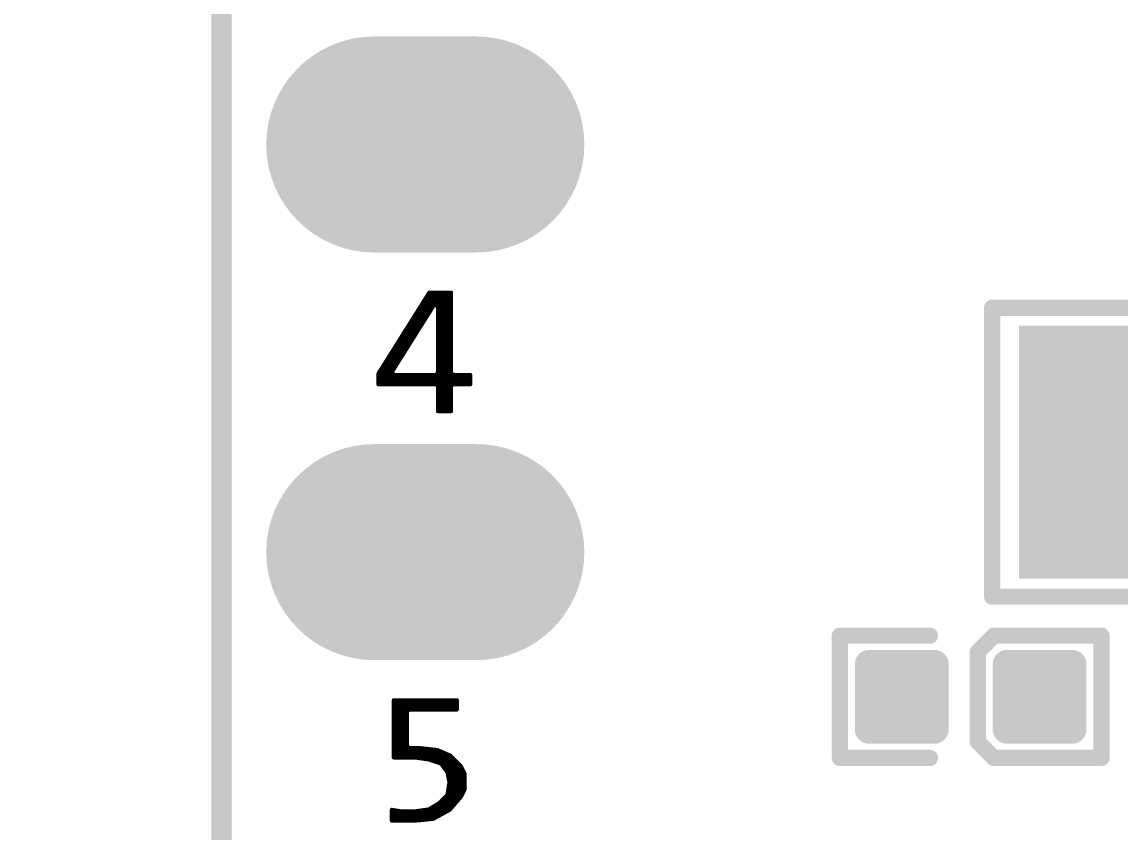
# Model space of a CAD drawing. Extents: x 17.3 to 58.6, y 21.7 to 91.7.
# Drawn here: x 24.16 to 31, y 57.64 to 62.69 of the extents above; entities that cross this region are included whole.
import ezdxf

# ---------------------------------------------------------------- set-up
doc = ezdxf.new("R2010")
doc.units = 0
doc.header["$MEASUREMENT"] = 0
doc.layers.get('0').update_dxf_attribs({"linetype": 'CONTINUOUS'})
doc.layers.add('SILKTOP_PHO', color=251, linetype='CONTINUOUS', true_color=0x636466)
doc.styles.get("Standard").update_dxf_attribs({"font": 'arial.ttf'})
doc.dimstyles.new('1', dxfattribs={"dimtxt": 1.5, "dimasz": 1.5, "dimexe": 0.18, "dimexo": 0, "dimgap": 0.5, "dimtad": 0, "dimtih": 1, "dimtoh": 1, "dimzin": 0, "dimdsep": 46, "dimtxsty": 'Standard', "dimcen": 0.09, "dimclrd": 7, "dimadec": 0, "dimazin": 0, "dimtfac": 1, "dimtofl": 0, "dimtmove": 2, "dimatfit": 3, "dimfxl": 1, "dimtolj": 1, "dimtzin": 0, "dimlwd": 15, "dimlwe": 15, "dimarcsym": 0})

# ---------------------------------------------------------------- blocks, each defined once
blk = doc.blocks.new('ROUND_191')
at = {"const_width": 0.0127}
blk.add_lwpolyline([(-0.00635, 0, 1), (0.00635, 0, 1)], format="xyb", close=True, dxfattribs=at)
blk = doc.blocks.new('ROUND_16')
at = {"const_width": 0.0508}
blk.add_lwpolyline([(-0.0254, 0, 1), (0.0254, 0, 1)], format="xyb", close=True, dxfattribs=at)
blk = doc.blocks.new('RECTANGLE_60')
blk.add_solid([(0.538098, 0.788162), (0.538098, -0.788162), (-0.538098, 0.788162), (-0.538098, -0.788162)])
blk = doc.blocks.new('OBLONG_47')
at = {"const_width": 1.3462}
blk.add_lwpolyline([(0.3175, 0), (-0.3175, 0)], dxfattribs=at)
at = {"const_width": 0.6731}
for points in [[(-0.65405, 0, 1), (0.01905, 0, 1)], [(-0.01905, 0, 1), (0.65405, 0, 1)]]:
    blk.add_lwpolyline(points, format="xyb", close=True, dxfattribs=at)
blk = doc.blocks.new('ROUND_42')
at = {"const_width": 0.0889}
blk.add_lwpolyline([(-0.04445, 0, 1), (0.04445, 0, 1)], format="xyb", close=True, dxfattribs=at)
blk = doc.blocks.new('*D78')
at = {"color": 0, "linetype": 'Continuous', "lineweight": 15, "transparency": 16777216}
for p, q in [((25.9001, 73.66), (19.7132, 73.66)), ((25.9001, 25.4), (19.7132, 25.4))]:
    blk.add_line(p, q, dxfattribs=at)
at = {"color": 7, "linetype": 'Continuous', "lineweight": 15, "transparency": 16777216}
for p, q in [((19.8932, 72.16), (19.8932, 50.7959)), ((19.8932, 26.9), (19.8932, 48.2641))]:
    blk.add_line(p, q, dxfattribs=at)
at = {"color": 7, "linetype": 'Continuous', "transparency": 16777216}
for points in [[(19.6432, 72.16), (20.1432, 72.16), (19.8932, 73.66)], [(19.6432, 26.9), (20.1432, 26.9), (19.8932, 25.4)]]:
    blk.add_solid(points, dxfattribs=at)
at = {"color": 0, "linetype": 'Continuous', "transparency": 16777216, "insert": (19.8932, 49.53), "char_height": 1.5, "attachment_point": 5}
blk.add_mtext('\\A1;48.26', dxfattribs=at)

msp = doc.modelspace()

# ---------------------------------------------------------------- linework, layer by layer
for points, const_width in [([(25.4, 73.159874), (25.4, 25.900126)], 0.127), ([(29.434282, 58.2803), (29.434282, 58.6867)], 0.1778), ([(29.434282, 58.6867), (29.840682, 58.6867)], 0.1778), ([(29.4894, 58.2803), (29.4894, 58.6867)], 0.1778), ([(29.6672, 58.2803), (29.6672, 58.6867)], 0.1778), ([(29.840682, 58.6867), (29.840682, 58.2803)], 0.1778), ([(30.292294, 58.2803), (30.292294, 58.6867)], 0.1778), ([(30.292294, 58.6867), (30.698694, 58.6867)], 0.1778), ([(30.292294, 58.2803), (30.292294, 58.6867)], 0.1778), ([(30.292294, 58.6867), (30.698694, 58.6867)], 0.1778), ([(30.3784, 58.2803), (30.3784, 58.6867)], 0.1778), ([(30.3784, 58.2803), (30.3784, 58.6867)], 0.1778), ([(30.5562, 58.2803), (30.5562, 58.6867)], 0.1778), ([(30.5562, 58.2803), (30.5562, 58.6867)], 0.1778), ([(30.698694, 58.6867), (30.698694, 58.2803)], 0.1778), ([(30.698694, 58.6867), (30.698694, 58.2803)], 0.1778), ([(29.434282, 58.6486), (29.840682, 58.6486)], 0.1778), ([(30.292294, 58.6486), (30.698694, 58.6486)], 0.1778), ([(30.292294, 58.6486), (30.698694, 58.6486)], 0.1778), ([(29.434282, 58.4708), (29.840682, 58.4708)], 0.1778), ([(30.292294, 58.4708), (30.698694, 58.4708)], 0.1778), ([(30.292294, 58.4708), (30.698694, 58.4708)], 0.1778), ([(29.434282, 58.293), (29.840682, 58.293)], 0.1778), ([(29.840682, 58.2803), (29.434282, 58.2803)], 0.1778), ([(30.292294, 58.293), (30.698694, 58.293)], 0.1778), ([(30.292294, 58.293), (30.698694, 58.293)], 0.1778), ([(30.698694, 58.2803), (30.292294, 58.2803)], 0.1778), ([(30.698694, 58.2803), (30.292294, 58.2803)], 0.1778)]:
    msp.add_lwpolyline(points, dxfattribs=dict(const_width=const_width))
at = {"layer": 'SILKTOP_PHO', "color": 251, "true_color": 0x636466}
for points, const_width in [([(25.4, 73.159874), (25.4, 25.900126)], 0.127), ([(26.694892, 61.002164), (26.378154, 60.49772)], 0.0254), ([(26.830528, 61.002164), (26.694892, 61.002164)], 0.0254), ([(26.6954, 60.879228), (26.6954, 61.002164)], 0.0254), ([(26.7208, 60.919614), (26.7208, 61.002164)], 0.0254), ([(26.7462, 60.926472), (26.7462, 61.002164)], 0.0254), ([(26.7716, 60.263532), (26.7716, 61.002164)], 0.0254), ([(26.797, 60.263532), (26.797, 61.002164)], 0.0254), ([(26.8224, 60.263532), (26.8224, 61.002164)], 0.0254), ([(26.830528, 60.50153), (26.830528, 61.002164)], 0.0254), ([(26.462228, 60.508134), (26.724864, 60.926218)], 0.0254), ([(26.6446, 60.798456), (26.6446, 60.922154)], 0.0254), ([(26.67, 60.838842), (26.67, 60.96254)], 0.0254), ([(26.724864, 60.926218), (26.748486, 60.91936)], 0.0254), ([(26.748486, 60.91936), (26.748486, 60.50153)], 0.0254), ([(30.2006, 59.107578), (30.2006, 60.907422)], 0.1016), ([(30.2006, 60.907422), (34.1376, 60.907422)], 0.1016), ([(26.6192, 60.75807), (26.6192, 60.881514)], 0.0254), ([(26.5684, 60.677044), (26.5684, 60.800742)], 0.0254), ([(26.5938, 60.717684), (26.5938, 60.841128)], 0.0254), ([(26.5176, 60.596272), (26.5176, 60.719716)], 0.0254), ([(26.543, 60.636658), (26.543, 60.760356)], 0.0254), ([(26.4922, 60.555886), (26.4922, 60.67933)], 0.0254), ([(26.4414, 60.430664), (26.4414, 60.598558)], 0.0254), ([(26.4668, 60.5155), (26.4668, 60.638944)], 0.0254), ([(26.3906, 60.430664), (26.3906, 60.517532)], 0.0254), ([(26.416, 60.430664), (26.416, 60.557918)], 0.0254), ([(26.472896, 60.48883), (26.462228, 60.508134)], 0.0254), ([(26.378154, 60.49772), (26.378154, 60.430664)], 0.0254), ([(26.4668, 60.430664), (26.4668, 60.490354)], 0.0254), ([(26.735786, 60.48883), (26.472896, 60.48883)], 0.0254), ([(26.4922, 60.430664), (26.4922, 60.48883)], 0.0254), ([(26.5176, 60.430664), (26.5176, 60.48883)], 0.0254), ([(26.543, 60.430664), (26.543, 60.48883)], 0.0254), ([(26.5684, 60.430664), (26.5684, 60.48883)], 0.0254), ([(26.5938, 60.430664), (26.5938, 60.48883)], 0.0254), ([(26.6192, 60.430664), (26.6192, 60.48883)], 0.0254), ([(26.6446, 60.430664), (26.6446, 60.48883)], 0.0254), ([(26.67, 60.430664), (26.67, 60.48883)], 0.0254), ([(26.6954, 60.430664), (26.6954, 60.48883)], 0.0254), ([(26.7208, 60.430664), (26.7208, 60.48883)], 0.0254), ([(26.748486, 60.50153), (26.735786, 60.48883)], 0.0254), ([(26.7462, 60.425076), (26.7462, 60.494418)], 0.0254), ([(26.843228, 60.48883), (26.830528, 60.50153)], 0.0254), ([(26.949908, 60.48883), (26.843228, 60.48883)], 0.0254), ([(26.8478, 60.430664), (26.8478, 60.48883)], 0.0254), ([(26.8732, 60.430664), (26.8732, 60.48883)], 0.0254), ([(26.8986, 60.430664), (26.8986, 60.48883)], 0.0254), ([(26.924, 60.430664), (26.924, 60.48883)], 0.0254), ([(26.9494, 60.430664), (26.9494, 60.48883)], 0.0254), ([(26.949908, 60.430664), (26.949908, 60.48883)], 0.0254), ([(26.378154, 60.430664), (26.735786, 60.430664)], 0.0254), ([(26.735786, 60.430664), (26.748486, 60.417964)], 0.0254), ([(26.748486, 60.417964), (26.748486, 60.263532)], 0.0254), ([(26.830528, 60.417964), (26.843228, 60.430664)], 0.0254), ([(26.830528, 60.263532), (26.830528, 60.417964)], 0.0254), ([(26.843228, 60.430664), (26.949908, 60.430664)], 0.0254), ([(26.748486, 60.263532), (26.830528, 60.263532)], 0.0254), ([(34.1376, 59.107578), (30.2006, 59.107578)], 0.1016), ([(29.812488, 58.8645), (29.252164, 58.8645)], 0.1016), ([(29.252164, 58.8645), (29.252164, 58.1025)], 0.1016), ([(30.211776, 58.8645), (30.110176, 58.7629)], 0.1016), ([(30.6705, 58.8645), (30.211776, 58.8645)], 0.1016), ([(30.320488, 58.8645), (30.880812, 58.8645)], 0.1016), ([(30.880812, 58.8645), (30.880812, 58.1025)], 0.1016), ([(30.110176, 58.7629), (30.110176, 58.2041)], 0.1016), ([(26.866342, 58.462164), (26.473658, 58.462164)], 0.0254), ([(26.473658, 58.462164), (26.473658, 58.105548)], 0.0254), ([(26.4922, 58.105548), (26.4922, 58.462164)], 0.0254), ([(26.5176, 58.105548), (26.5176, 58.462164)], 0.0254), ([(26.543, 58.105548), (26.543, 58.462164)], 0.0254), ([(26.5684, 58.403998), (26.5684, 58.462164)], 0.0254), ([(26.5938, 58.403998), (26.5938, 58.462164)], 0.0254), ([(26.6192, 58.403998), (26.6192, 58.462164)], 0.0254), ([(26.6446, 58.403998), (26.6446, 58.462164)], 0.0254), ([(26.67, 58.403998), (26.67, 58.462164)], 0.0254), ([(26.6954, 58.403998), (26.6954, 58.462164)], 0.0254), ([(26.7208, 58.403998), (26.7208, 58.462164)], 0.0254), ([(26.7462, 58.403998), (26.7462, 58.462164)], 0.0254), ([(26.7716, 58.403998), (26.7716, 58.462164)], 0.0254), ([(26.797, 58.403998), (26.797, 58.462164)], 0.0254), ([(26.8224, 58.403998), (26.8224, 58.462164)], 0.0254), ([(26.8478, 58.403998), (26.8478, 58.462164)], 0.0254), ([(26.866342, 58.403998), (26.866342, 58.462164)], 0.0254), ([(26.5557, 58.391298), (26.5684, 58.403998)], 0.0254), ([(26.5557, 58.176414), (26.5557, 58.391298)], 0.0254), ([(26.5684, 58.403998), (26.866342, 58.403998)], 0.0254), ([(30.110176, 58.2041), (30.211776, 58.1025)], 0.1016), ([(26.5684, 58.163714), (26.5557, 58.176414)], 0.0254), ([(26.63952, 58.163714), (26.5684, 58.163714)], 0.0254), ([(26.5684, 58.105548), (26.5684, 58.163714)], 0.0254), ([(26.5938, 58.105548), (26.5938, 58.163714)], 0.0254), ([(26.6192, 58.103516), (26.6192, 58.163714)], 0.0254), ([(26.744422, 58.15203), (26.63952, 58.163714)], 0.0254), ([(26.6446, 58.09996), (26.6446, 58.163206)], 0.0254), ([(26.67, 58.096404), (26.67, 58.160412)], 0.0254), ([(26.6954, 58.091832), (26.6954, 58.157618)], 0.0254), ([(26.7208, 58.083196), (26.7208, 58.15457)], 0.0254), ([(26.823924, 58.117994), (26.744422, 58.15203)], 0.0254), ([(26.7462, 58.074814), (26.7462, 58.151268)], 0.0254), ([(26.7716, 58.062114), (26.7716, 58.140346)], 0.0254), ([(26.797, 58.028332), (26.797, 58.129424)], 0.0254), ([(26.8224, 57.780174), (26.8224, 58.118502)], 0.0254), ([(26.892504, 58.049414), (26.823924, 58.117994)], 0.0254), ([(29.252164, 58.1025), (29.812488, 58.1025)], 0.1016), ([(30.211776, 58.1025), (30.6705, 58.1025)], 0.1016), ([(30.880812, 58.1025), (30.320488, 58.1025)], 0.1016), ([(26.473658, 58.105548), (26.604214, 58.105548)], 0.0254), ([(26.604214, 58.105548), (26.606246, 58.105294)], 0.0254), ([(26.606246, 58.105294), (26.689812, 58.093356)], 0.0254), ([(26.689812, 58.093356), (26.691844, 58.092848)], 0.0254), ([(26.691844, 58.092848), (26.763472, 58.068972)], 0.0254), ([(26.763472, 58.068972), (26.769822, 58.064654)], 0.0254), ([(26.769822, 58.064654), (26.805636, 58.016902)], 0.0254), ([(26.8478, 57.809384), (26.8478, 58.094118)], 0.0254), ([(26.8732, 57.839102), (26.8732, 58.068718)], 0.0254), ([(26.914094, 58.006234), (26.892504, 58.049414)], 0.0254), ([(26.805636, 58.016902), (26.807922, 58.011822)], 0.0254), ([(26.807922, 58.011822), (26.81986, 57.952132)], 0.0254), ([(26.8986, 57.8739), (26.8986, 58.036968)], 0.0254), ([(26.914094, 57.904888), (26.914094, 58.006234)], 0.0254), ([(26.81986, 57.94756), (26.807922, 57.875932)], 0.0254), ([(26.81986, 57.952132), (26.820114, 57.949592)], 0.0254), ([(26.820114, 57.949592), (26.81986, 57.94756)], 0.0254), ([(26.804366, 57.86882), (26.756614, 57.821068)], 0.0254), ([(26.797, 57.76595), (26.797, 57.861708)], 0.0254), ([(26.807922, 57.875932), (26.804366, 57.86882)], 0.0254), ([(26.822908, 57.780428), (26.89225, 57.8612)], 0.0254), ([(26.89225, 57.8612), (26.914094, 57.904888)], 0.0254), ([(26.518616, 57.76976), (26.46172, 57.779412)], 0.0254), ([(26.46172, 57.779412), (26.46172, 57.711594)], 0.0254), ([(26.4668, 57.711594), (26.4668, 57.778396)], 0.0254), ([(26.4922, 57.711594), (26.4922, 57.774332)], 0.0254), ([(26.689812, 57.781698), (26.606246, 57.76976)], 0.0254), ([(26.6192, 57.713118), (26.6192, 57.771792)], 0.0254), ([(26.6446, 57.715658), (26.6446, 57.775348)], 0.0254), ([(26.67, 57.718198), (26.67, 57.778904)], 0.0254), ([(26.694384, 57.783476), (26.689812, 57.781698)], 0.0254), ([(26.754074, 57.81929), (26.694384, 57.783476)], 0.0254), ([(26.6954, 57.720738), (26.6954, 57.783984)], 0.0254), ([(26.719784, 57.723024), (26.822908, 57.780428)], 0.0254), ([(26.7208, 57.723532), (26.7208, 57.799224)], 0.0254), ([(26.7462, 57.737756), (26.7462, 57.814464)], 0.0254), ([(26.756614, 57.821068), (26.754074, 57.81929)], 0.0254), ([(26.7716, 57.75198), (26.7716, 57.836308)], 0.0254), ([(26.46172, 57.711594), (26.603706, 57.711594)], 0.0254), ([(26.5176, 57.711594), (26.5176, 57.770014)], 0.0254), ([(26.520648, 57.76976), (26.518616, 57.76976)], 0.0254), ([(26.604214, 57.76976), (26.520648, 57.76976)], 0.0254), ([(26.543, 57.711594), (26.543, 57.76976)], 0.0254), ([(26.5684, 57.711594), (26.5684, 57.76976)], 0.0254), ([(26.5938, 57.711594), (26.5938, 57.76976)], 0.0254), ([(26.603706, 57.711594), (26.719784, 57.723024)], 0.0254), ([(26.606246, 57.76976), (26.604214, 57.76976)], 0.0254)]:
    msp.add_lwpolyline(points, dxfattribs=dict(at, const_width=const_width))

# ---------------------------------------------------------------- block references
for name, p in [('OBLONG_47', (26.67, 61.924946)), ('RECTANGLE_60', (30.905958, 60.0075)), ('OBLONG_47', (26.67, 59.384946)), ('ROUND_42', (29.434282, 58.6867)), ('ROUND_42', (29.4894, 58.6867)), ('ROUND_42', (29.6672, 58.6867)), ('ROUND_42', (29.840682, 58.6867)), ('ROUND_42', (30.292294, 58.6867)), ('ROUND_42', (30.292294, 58.6867)), ('ROUND_42', (30.3784, 58.6867)), ('ROUND_42', (30.3784, 58.6867)), ('ROUND_42', (30.5562, 58.6867)), ('ROUND_42', (30.5562, 58.6867)), ('ROUND_42', (30.698694, 58.6867)), ('ROUND_42', (30.698694, 58.6867)), ('ROUND_42', (29.434282, 58.6486)), ('ROUND_42', (29.840682, 58.6486)), ('ROUND_42', (30.292294, 58.6486)), ('ROUND_42', (30.292294, 58.6486)), ('ROUND_42', (30.698694, 58.6486)), ('ROUND_42', (30.698694, 58.6486)), ('ROUND_42', (29.434282, 58.4708)), ('ROUND_42', (29.840682, 58.4708)), ('ROUND_42', (30.292294, 58.4708)), ('ROUND_42', (30.292294, 58.4708)), ('ROUND_42', (30.698694, 58.4708)), ('ROUND_42', (30.698694, 58.4708)), ('ROUND_42', (29.434282, 58.293)), ('ROUND_42', (29.434282, 58.2803)), ('ROUND_42', (29.434282, 58.2803)), ('ROUND_42', (29.4894, 58.2803)), ('ROUND_42', (29.6672, 58.2803)), ('ROUND_42', (29.840682, 58.293)), ('ROUND_42', (29.840682, 58.2803)), ('ROUND_42', (30.292294, 58.293)), ('ROUND_42', (30.292294, 58.293)), ('ROUND_42', (30.292294, 58.2803)), ('ROUND_42', (30.292294, 58.2803)), ('ROUND_42', (30.292294, 58.2803)), ('ROUND_42', (30.292294, 58.2803)), ('ROUND_42', (30.3784, 58.2803)), ('ROUND_42', (30.3784, 58.2803)), ('ROUND_42', (30.5562, 58.2803)), ('ROUND_42', (30.5562, 58.2803)), ('ROUND_42', (30.698694, 58.293)), ('ROUND_42', (30.698694, 58.293)), ('ROUND_42', (30.698694, 58.2803)), ('ROUND_42', (30.698694, 58.2803))]:
    msp.add_blockref(name, p)
for name, p in [('ROUND_191', (26.694892, 61.002164)), ('ROUND_191', (26.6954, 61.002164)), ('ROUND_191', (26.7208, 61.002164)), ('ROUND_191', (26.7462, 61.002164)), ('ROUND_191', (26.7716, 61.002164)), ('ROUND_191', (26.797, 61.002164)), ('ROUND_191', (26.8224, 61.002164)), ('ROUND_191', (26.830528, 61.002164)), ('ROUND_191', (26.6446, 60.922154)), ('ROUND_191', (26.67, 60.96254)), ('ROUND_191', (26.7208, 60.919614)), ('ROUND_191', (26.724864, 60.926218)), ('ROUND_191', (26.7462, 60.926472)), ('ROUND_191', (26.748486, 60.91936)), ('ROUND_191', (26.748486, 60.91936)), ('ROUND_16', (30.2006, 60.907422)), ('ROUND_191', (26.6192, 60.881514)), ('ROUND_191', (26.6954, 60.879228)), ('ROUND_191', (26.5684, 60.800742)), ('ROUND_191', (26.5938, 60.841128)), ('ROUND_191', (26.6446, 60.798456)), ('ROUND_191', (26.67, 60.838842)), ('ROUND_191', (26.5176, 60.719716)), ('ROUND_191', (26.543, 60.760356)), ('ROUND_191', (26.5938, 60.717684)), ('ROUND_191', (26.6192, 60.75807)), ('ROUND_191', (26.4922, 60.67933)), ('ROUND_191', (26.5684, 60.677044)), ('ROUND_191', (26.4414, 60.598558)), ('ROUND_191', (26.4668, 60.638944)), ('ROUND_191', (26.5176, 60.596272)), ('ROUND_191', (26.543, 60.636658)), ('ROUND_191', (26.3906, 60.517532)), ('ROUND_191', (26.416, 60.557918)), ('ROUND_191', (26.462228, 60.508134)), ('ROUND_191', (26.4668, 60.5155)), ('ROUND_191', (26.4922, 60.555886)), ('ROUND_191', (26.378154, 60.49772)), ('ROUND_191', (26.4668, 60.490354)), ('ROUND_191', (26.472896, 60.48883)), ('ROUND_191', (26.4922, 60.48883)), ('ROUND_191', (26.5176, 60.48883)), ('ROUND_191', (26.543, 60.48883)), ('ROUND_191', (26.5684, 60.48883)), ('ROUND_191', (26.5938, 60.48883)), ('ROUND_191', (26.6192, 60.48883)), ('ROUND_191', (26.6446, 60.48883)), ('ROUND_191', (26.67, 60.48883)), ('ROUND_191', (26.6954, 60.48883)), ('ROUND_191', (26.7208, 60.48883)), ('ROUND_191', (26.735786, 60.48883)), ('ROUND_191', (26.7462, 60.494418)), ('ROUND_191', (26.748486, 60.50153)), ('ROUND_191', (26.830528, 60.50153)), ('ROUND_191', (26.843228, 60.48883)), ('ROUND_191', (26.8478, 60.48883)), ('ROUND_191', (26.8732, 60.48883)), ('ROUND_191', (26.8986, 60.48883)), ('ROUND_191', (26.924, 60.48883)), ('ROUND_191', (26.9494, 60.48883)), ('ROUND_191', (26.949908, 60.48883)), ('ROUND_191', (26.949908, 60.48883)), ('ROUND_191', (26.378154, 60.430664)), ('ROUND_191', (26.3906, 60.430664)), ('ROUND_191', (26.416, 60.430664)), ('ROUND_191', (26.4414, 60.430664)), ('ROUND_191', (26.4668, 60.430664)), ('ROUND_191', (26.4922, 60.430664)), ('ROUND_191', (26.5176, 60.430664)), ('ROUND_191', (26.543, 60.430664)), ('ROUND_191', (26.5684, 60.430664)), ('ROUND_191', (26.5938, 60.430664)), ('ROUND_191', (26.6192, 60.430664)), ('ROUND_191', (26.6446, 60.430664)), ('ROUND_191', (26.67, 60.430664)), ('ROUND_191', (26.6954, 60.430664)), ('ROUND_191', (26.7208, 60.430664)), ('ROUND_191', (26.735786, 60.430664)), ('ROUND_191', (26.7462, 60.425076)), ('ROUND_191', (26.748486, 60.417964)), ('ROUND_191', (26.830528, 60.417964)), ('ROUND_191', (26.843228, 60.430664)), ('ROUND_191', (26.8478, 60.430664)), ('ROUND_191', (26.8732, 60.430664)), ('ROUND_191', (26.8986, 60.430664)), ('ROUND_191', (26.924, 60.430664)), ('ROUND_191', (26.9494, 60.430664)), ('ROUND_191', (26.949908, 60.430664)), ('ROUND_191', (26.748486, 60.263532)), ('ROUND_191', (26.7716, 60.263532)), ('ROUND_191', (26.797, 60.263532)), ('ROUND_191', (26.8224, 60.263532)), ('ROUND_191', (26.830528, 60.263532)), ('ROUND_16', (30.2006, 59.107578)), ('ROUND_16', (29.252164, 58.8645)), ('ROUND_16', (29.812488, 58.8645)), ('ROUND_16', (30.211776, 58.8645)), ('ROUND_16', (30.320488, 58.8645)), ('ROUND_16', (30.6705, 58.8645)), ('ROUND_16', (30.880812, 58.8645)), ('ROUND_16', (30.110176, 58.7629)), ('ROUND_191', (26.473658, 58.462164)), ('ROUND_191', (26.4922, 58.462164)), ('ROUND_191', (26.5176, 58.462164)), ('ROUND_191', (26.543, 58.462164)), ('ROUND_191', (26.5684, 58.462164)), ('ROUND_191', (26.5938, 58.462164)), ('ROUND_191', (26.6192, 58.462164)), ('ROUND_191', (26.6446, 58.462164)), ('ROUND_191', (26.67, 58.462164)), ('ROUND_191', (26.6954, 58.462164)), ('ROUND_191', (26.7208, 58.462164)), ('ROUND_191', (26.7462, 58.462164)), ('ROUND_191', (26.7716, 58.462164)), ('ROUND_191', (26.797, 58.462164)), ('ROUND_191', (26.8224, 58.462164)), ('ROUND_191', (26.8478, 58.462164)), ('ROUND_191', (26.866342, 58.462164)), ('ROUND_191', (26.5557, 58.391298)), ('ROUND_191', (26.5684, 58.403998)), ('ROUND_191', (26.5684, 58.403998)), ('ROUND_191', (26.5938, 58.403998)), ('ROUND_191', (26.6192, 58.403998)), ('ROUND_191', (26.6446, 58.403998)), ('ROUND_191', (26.67, 58.403998)), ('ROUND_191', (26.6954, 58.403998)), ('ROUND_191', (26.7208, 58.403998)), ('ROUND_191', (26.7462, 58.403998)), ('ROUND_191', (26.7716, 58.403998)), ('ROUND_191', (26.797, 58.403998)), ('ROUND_191', (26.8224, 58.403998)), ('ROUND_191', (26.8478, 58.403998)), ('ROUND_191', (26.866342, 58.403998)), ('ROUND_16', (30.110176, 58.2041)), ('ROUND_191', (26.5557, 58.176414)), ('ROUND_191', (26.5684, 58.163714)), ('ROUND_191', (26.5684, 58.163714)), ('ROUND_191', (26.5938, 58.163714)), ('ROUND_191', (26.6192, 58.163714)), ('ROUND_191', (26.63952, 58.163714)), ('ROUND_191', (26.6446, 58.163206)), ('ROUND_191', (26.67, 58.160412)), ('ROUND_191', (26.6954, 58.157618)), ('ROUND_191', (26.7208, 58.15457)), ('ROUND_191', (26.744422, 58.15203)), ('ROUND_191', (26.7462, 58.151268)), ('ROUND_191', (26.7716, 58.140346)), ('ROUND_191', (26.797, 58.129424)), ('ROUND_191', (26.8224, 58.118502)), ('ROUND_191', (26.823924, 58.117994)), ('ROUND_16', (29.252164, 58.1025)), ('ROUND_16', (29.812488, 58.1025)), ('ROUND_16', (30.211776, 58.1025)), ('ROUND_16', (30.320488, 58.1025)), ('ROUND_16', (30.6705, 58.1025)), ('ROUND_16', (30.880812, 58.1025)), ('ROUND_191', (26.473658, 58.105548)), ('ROUND_191', (26.4922, 58.105548)), ('ROUND_191', (26.5176, 58.105548)), ('ROUND_191', (26.543, 58.105548)), ('ROUND_191', (26.5684, 58.105548)), ('ROUND_191', (26.5938, 58.105548)), ('ROUND_191', (26.604214, 58.105548)), ('ROUND_191', (26.606246, 58.105294)), ('ROUND_191', (26.6192, 58.103516)), ('ROUND_191', (26.6446, 58.09996)), ('ROUND_191', (26.67, 58.096404)), ('ROUND_191', (26.689812, 58.093356)), ('ROUND_191', (26.691844, 58.092848)), ('ROUND_191', (26.6954, 58.091832)), ('ROUND_191', (26.7208, 58.083196)), ('ROUND_191', (26.7462, 58.074814)), ('ROUND_191', (26.763472, 58.068972)), ('ROUND_191', (26.769822, 58.064654)), ('ROUND_191', (26.7716, 58.062114)), ('ROUND_191', (26.8478, 58.094118)), ('ROUND_191', (26.8732, 58.068718)), ('ROUND_191', (26.892504, 58.049414)), ('ROUND_191', (26.797, 58.028332)), ('ROUND_191', (26.805636, 58.016902)), ('ROUND_191', (26.807922, 58.011822)), ('ROUND_191', (26.8986, 58.036968)), ('ROUND_191', (26.914094, 58.006234)), ('ROUND_191', (26.914094, 58.006234)), ('ROUND_191', (26.81986, 57.952132)), ('ROUND_191', (26.81986, 57.94756)), ('ROUND_191', (26.820114, 57.949592)), ('ROUND_191', (26.797, 57.861708)), ('ROUND_191', (26.804366, 57.86882)), ('ROUND_191', (26.807922, 57.875932)), ('ROUND_191', (26.89225, 57.8612)), ('ROUND_191', (26.8986, 57.8739)), ('ROUND_191', (26.914094, 57.904888)), ('ROUND_191', (26.46172, 57.779412)), ('ROUND_191', (26.4668, 57.778396)), ('ROUND_191', (26.4922, 57.774332)), ('ROUND_191', (26.6192, 57.771792)), ('ROUND_191', (26.6446, 57.775348)), ('ROUND_191', (26.67, 57.778904)), ('ROUND_191', (26.689812, 57.781698)), ('ROUND_191', (26.694384, 57.783476)), ('ROUND_191', (26.6954, 57.783984)), ('ROUND_191', (26.7208, 57.799224)), ('ROUND_191', (26.7462, 57.814464)), ('ROUND_191', (26.754074, 57.81929)), ('ROUND_191', (26.756614, 57.821068)), ('ROUND_191', (26.7716, 57.836308)), ('ROUND_191', (26.8224, 57.780174)), ('ROUND_191', (26.822908, 57.780428)), ('ROUND_191', (26.8478, 57.809384)), ('ROUND_191', (26.8732, 57.839102)), ('ROUND_191', (26.46172, 57.711594)), ('ROUND_191', (26.4668, 57.711594)), ('ROUND_191', (26.4922, 57.711594)), ('ROUND_191', (26.5176, 57.770014)), ('ROUND_191', (26.5176, 57.711594)), ('ROUND_191', (26.518616, 57.76976)), ('ROUND_191', (26.520648, 57.76976)), ('ROUND_191', (26.543, 57.76976)), ('ROUND_191', (26.543, 57.711594)), ('ROUND_191', (26.5684, 57.76976)), ('ROUND_191', (26.5684, 57.711594)), ('ROUND_191', (26.5938, 57.76976)), ('ROUND_191', (26.5938, 57.711594)), ('ROUND_191', (26.603706, 57.711594)), ('ROUND_191', (26.604214, 57.76976)), ('ROUND_191', (26.606246, 57.76976)), ('ROUND_191', (26.6192, 57.713118)), ('ROUND_191', (26.6446, 57.715658)), ('ROUND_191', (26.67, 57.718198)), ('ROUND_191', (26.6954, 57.720738)), ('ROUND_191', (26.719784, 57.723024)), ('ROUND_191', (26.7208, 57.723532)), ('ROUND_191', (26.7462, 57.737756)), ('ROUND_191', (26.7716, 57.75198)), ('ROUND_191', (26.797, 57.76595))]:
    msp.add_blockref(name, p, dxfattribs=at)

# ---------------------------------------------------------------- dimensions: what is measured, and where the dimension line sits
at = {"linetype": 'Continuous'}
dim = msp.add_linear_dim(base=(19.893247, 73.66), p1=(25.900126, 25.4), p2=(25.900126, 73.66), angle=90, dimstyle='1', dxfattribs=at)
dim.commit()
dim.dimension.update_dxf_attribs({"geometry": '*D78', "text_midpoint": (19.893247, 49.53)})

doc.saveas('drawing.dxf')
